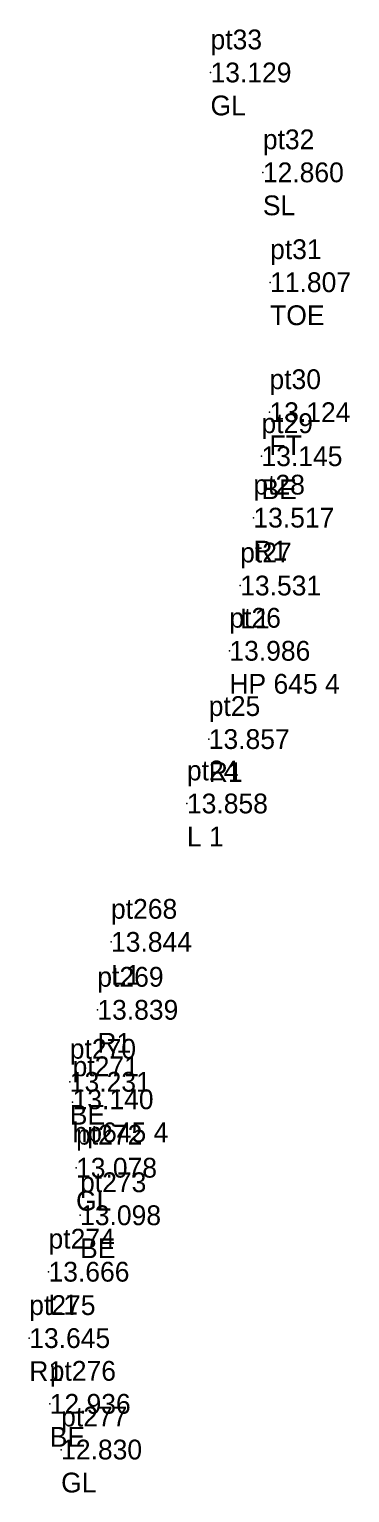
# Model space of a CAD drawing. Header units: metres. Extents: x 178081 to 737303, y 964681 to 975566.
# Drawn here: x 178966.37 to 178974.47, y 975361.22 to 975398.18 of the extents above; entities that cross this region are included whole.
import ezdxf

# ---------------------------------------------------------------- set-up
doc = ezdxf.new("R2010")
doc.units = ezdxf.units.M
doc.header["$MEASUREMENT"] = 0
doc.layers.add('SurveyPoint', color=4, linetype='Continuous', lineweight=0, true_color=0x00fffe)
doc.styles.get("Standard").update_dxf_attribs({"font": '', "height": 2.5})
doc.styles.get('Standard').set_extended_font_data('txt')

msp = doc.modelspace()

# ---------------------------------------------------------------- linework, layer by layer
at = {"layer": 'SurveyPoint'}
for p in [(178970.952, 975397.086, 13.129), (178972.274, 975394.563, 12.86), (178972.457, 975391.788, 11.807), (178972.441, 975388.508, 13.124), (178972.239, 975387.397, 13.145), (178972.035, 975385.845, 13.517), (178971.701, 975384.131, 13.531), (178971.428, 975382.479, 13.986), (178970.907, 975380.253, 13.857), (178970.356, 975378.626, 13.858), (178968.438, 975375.131, 13.844), (178968.093, 975373.415, 13.839), (178967.397, 975371.597, 13.231), (178967.468, 975371.079, 13.14), (178967.555, 975369.423, 13.078), (178967.657, 975368.226, 13.098), (178966.859, 975366.8, 13.666), (178966.373, 975365.123, 13.645), (178966.89, 975363.463, 12.936), (178967.178, 975362.305, 12.83)]:
    msp.add_point(p, dxfattribs=at)

# ---------------------------------------------------------------- texts
at = {"layer": 'SurveyPoint', "color": 7, "char_height": 0.5, "attachment_point": 4}
for s, insert, width in [('pt33\\P13.129\\PGL', (178970.952, 975397.086, 13.129), 3), ('pt32\\P12.860\\PSL', (178972.274, 975394.563, 12.86), 3), ('pt31\\P11.807\\PTOE', (178972.457, 975391.788, 11.807), 3), ('pt30\\P13.124\\PFT', (178972.441, 975388.508, 13.124), 3), ('pt29\\P13.145\\PBE', (178972.239, 975387.397, 13.145), 3), ('pt28\\P13.517\\PR1', (178972.035, 975385.845, 13.517), 3), ('pt27\\P13.531\\PL1', (178971.701, 975384.131, 13.531), 3), ('pt26\\P13.986\\PHP 645 4', (178971.428, 975382.479, 13.986), 4.5), ('pt25\\P13.857\\PR1', (178970.907, 975380.253, 13.857), 3), ('pt24\\P13.858\\PL 1', (178970.356, 975378.626, 13.858), 3), ('pt268\\P13.844\\PL1', (178968.438, 975375.131, 13.844), 3), ('pt269\\P13.839\\PR1', (178968.093, 975373.415, 13.839), 3), ('pt270\\P13.231\\PBE', (178967.397, 975371.597, 13.231), 3), ('pt271\\P13.140\\Php645 4', (178967.468, 975371.079, 13.14), 4), ('pt272\\P13.078\\PGL', (178967.555, 975369.423, 13.078), 3), ('pt273\\P13.098\\PBE', (178967.657, 975368.226, 13.098), 3), ('pt274\\P13.666\\PL1', (178966.859, 975366.8, 13.666), 3), ('pt275\\P13.645\\PR1', (178966.373, 975365.123, 13.645), 3), ('pt276\\P12.936\\PBE', (178966.89, 975363.463, 12.936), 3), ('pt277\\P12.830\\PGL', (178967.178, 975362.305, 12.83), 3)]:
    msp.add_mtext(s, dxfattribs=dict(at, insert=insert, width=width))

doc.saveas('drawing.dxf')
